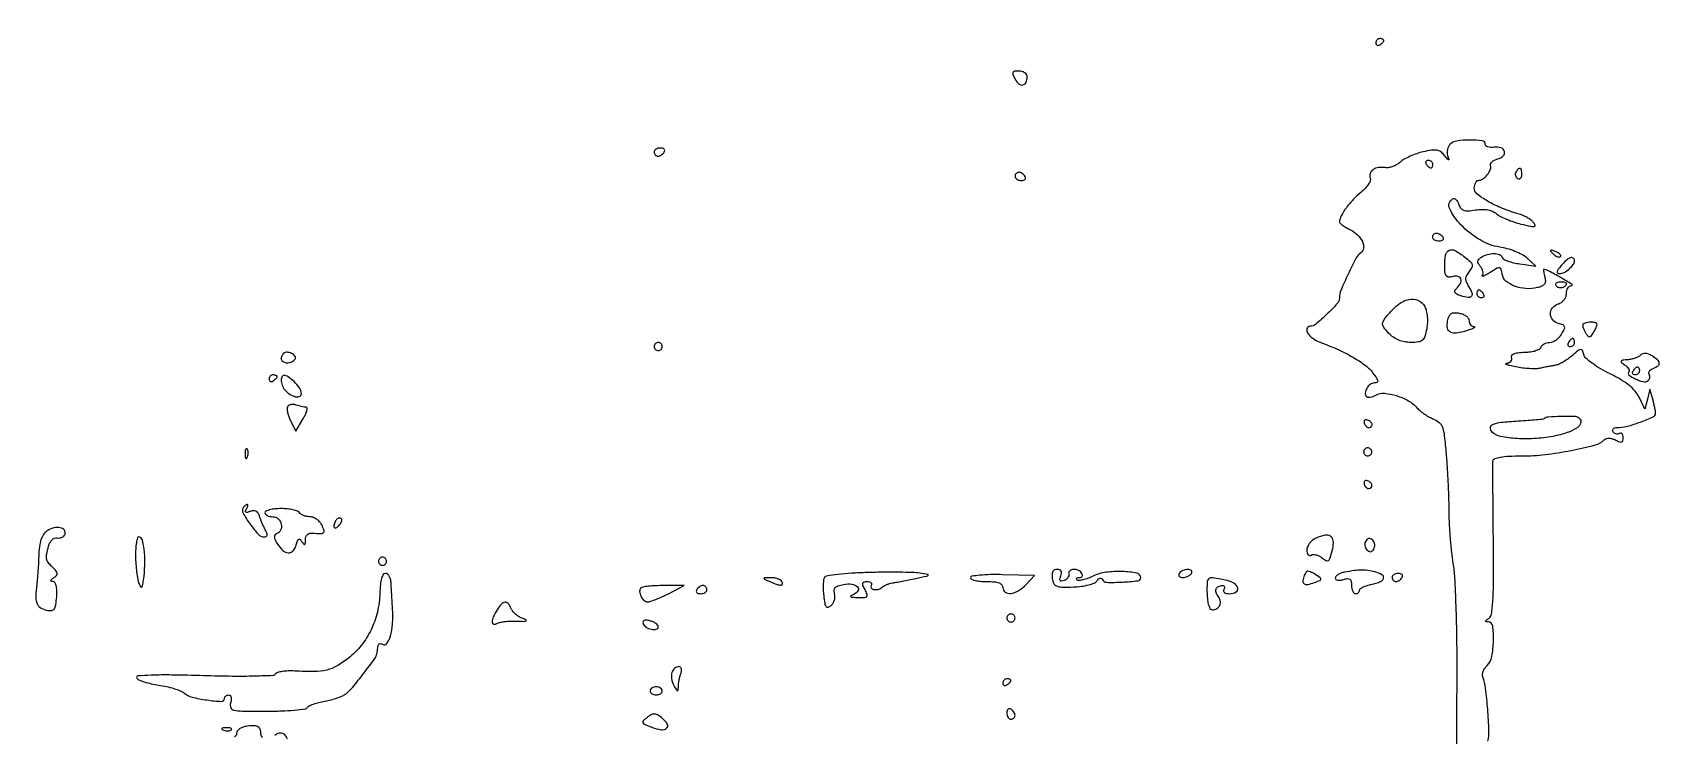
# Model space of a CAD drawing. Extents: x 0 to 4160, y 0 to 3120.
# Drawn here: x 1592.7 to 1994.2, y 2268 to 2441.5 of the extents above; entities that cross this region are included whole.
import ezdxf

# ---------------------------------------------------------------- set-up
doc = ezdxf.new("R2010")
doc.units = 0

msp = doc.modelspace()

# ---------------------------------------------------------------- linework, layer by layer
for points in [[(4159.499279, 606.274193, 0.000001), (4159.667734, 974.478125, 0.000057)], [(757.647081, 3119.740147, 0.000002), (520.492565, 3119.487217, 0.4139)], [(1964.75, 0.149832, 0.000016), (2717.930904, 0.232101, 0.000028), (3351.473438, 0.357111)], [(1951.612523, 2266.592305, 0.069817), (1951.895037, 2269.235085, 0.011097), (1951.607431, 2274.449003, 0.011628), (1951.082658, 2279.650261, 0.060724), (1950.385194, 2282.438584, -0.120543), (1950.307258, 2283.05149, -0.060206), (1950.489436, 2283.816727, -0.054553), (1950.883959, 2284.607091, -0.053406), (1951.44249, 2285.299633, 0.149847), (1952.591672, 2287.46497, 0.040459), (1953.021461, 2291.371979, 0.03939), (1952.837328, 2295.047853, 0.373482), (1951.75, 2296.015313, -0.033088), (1951.190554, 2296.059265, -0.401783), (1951.069902, 2296.214033, -0.213498), (1951.205545, 2296.44951, -0.015644), (1951.838334, 2296.878923, 0.221199), (1952.532981, 2297.961539, 0.01881), (1952.863012, 2301.336757, 0.014464), (1953.029081, 2306.704342, 0.003025), (1952.991002, 2316.11361, -0.000558), (1952.926897, 2323.250307, -0.000842), (1952.888467, 2329.466186, -0.000318), (1952.867805, 2334.814271, -0.020237), (1952.902668, 2335.75, -0.286397), (1953.32677, 2336.324912, -0.05143), (1954.66744, 2336.702596, -0.0328), (1956.831474, 2336.933399, -0.01017), (1960.105655, 2337, 0.029867), (1965.729789, 2337.336248, 0.019152), (1972.191069, 2338.363926, 0.01506), (1978.071534, 2339.716927, 0.12913), (1980.403196, 2341.030687, -0.131007), (1980.891649, 2341.303532, -0.072585), (1981.575445, 2341.374882, -0.062237), (1982.361961, 2341.243703, -0.050498), (1983.153196, 2340.918012, 0.028614), (1984.09086, 2340.483222, 0.175249), (1984.615383, 2340.467483, 0.257924), (1984.909181, 2340.783502, 0.061108), (1985, 2341.523833, 0.059103), (1984.932488, 2342.092978, 0.126715), (1984.726548, 2342.480735, 0.19123), (1984.421951, 2342.628845, 0.158371), (1984.069098, 2342.542705, -0.108373), (1983.665803, 2342.401101, -0.099685), (1983.22714, 2342.434921, -0.095498), (1982.820631, 2342.639411, -0.090427), (1982.510081, 2342.983688, -0.137996), (1982.399405, 2343.369571, -0.191019), (1982.529062, 2343.701458, -0.1396), (1982.899873, 2343.925482, -0.066612), (1983.456732, 2344, 0.063529), (1985.948705, 2344.317906, 0.024406), (1989.287008, 2345.359994, 0.016297), (1992.433201, 2346.631131, 0.300538), (1992.986345, 2347.493479, 0.036749), (1992.938757, 2348.038893, 0.008692), (1992.776988, 2348.938709, 0.0089), (1992.554078, 2349.969052, 0.008667), (1992.292816, 2351), (1991.612941, 2353.5), (1990.997284, 2351), (1990.381627, 2348.5), (1988.934598, 2351.5, 0.068182), (1987.934081, 2353.008696, 0.04383), (1986.411889, 2354.459714, 0.035751), (1984.332686, 2355.889479, 0.020085), (1981.628004, 2357.334741, -0.02038), (1979.349504, 2358.553998, -0.025542), (1977.349323, 2359.873531, -0.025171), (1975.823968, 2361.118605, -0.146054), (1975.290604, 2361.99673, 0.040791), (1974.934633, 2363.011705, 0.322437), (1974.528429, 2363.248682, 0.147123), (1973.919004, 2362.999702, 0.008924), (1972.391126, 2361.718386, -0.025207), (1971.340915, 2360.894363, -0.023477), (1970.188538, 2360.159058, -0.024182), (1969.102795, 2359.603917, -0.069754), (1968.293559, 2359.366822, 0.007736), (1967.504942, 2359.238583, 0.0038), (1966.505159, 2359.052236, 0.003769), (1965.469325, 2358.842898, 0.005474), (1964.558817, 2358.641302, -0.053007), (1963.497777, 2358.510209, -0.017635), (1961.929777, 2358.538833, -0.017331), (1960.182467, 2358.693308, -0.01889), (1958.5, 2358.965879, -0.009829), (1957.063666, 2359.284123, -0.036337), (1956.179843, 2359.567572, -0.337697), (1956.07339, 2359.746594, -0.361944), (1956.218615, 2359.885001, 0.075924), (1956.839614, 2360.022807, 0.116138), (1957.292482, 2360.333407, 0.140691), (1957.505855, 2360.76533, 0.136674), (1957.460958, 2361.25, -0.234418), (1957.514107, 2361.799151, -0.156739), (1958.005035, 2362.215048, -0.071733), (1959.038992, 2362.477605, -0.020755), (1960.686719, 2362.583128, 0.029258), (1962.132672, 2362.700433, 0.039293), (1963.415536, 2362.984606, 0.043998), (1964.385752, 2363.377172, 0.196633), (1964.777709, 2363.833128, -0.114599), (1965.051254, 2364.279338, -0.069692), (1965.544771, 2364.657231, -0.063999), (1966.172937, 2364.912876, -0.06476), (1966.842787, 2365, 0.101211), (1967.579143, 2365.150597, 0.05167), (1968.40786, 2365.61058, 0.048341), (1969.196164, 2366.283465, 0.052391), (1969.816996, 2367.078572, 0.023527), (1970.489492, 2368.27745, 0.188857), (1970.545817, 2368.895802, 0.227185), (1970.165305, 2369.321624, 0.034755), (1969.057543, 2369.695203, -0.14912), (1967.624464, 2370.577457, -0.179627), (1967.059749, 2372.04456, -0.176754), (1967.586228, 2373.542805, -0.144915), (1969, 2374.5, 0.081113), (1969.764378, 2374.887511, 0.069591), (1970.4125, 2375.516015, 0.071315), (1970.850007, 2376.281172, 0.094537), (1971, 2377.067388, -0.062594), (1971.093242, 2377.809285, -0.078863), (1971.367188, 2378.444, -0.094721), (1971.773114, 2378.876486, -0.150195), (1972.25, 2379.039846, 0.74005), (1972.337219, 2379.361581, 0.009046), (1969.57182, 2381.031391, 0.008073), (1966.560219, 2382.711955, 0.123838), (1965.415059, 2383, 0.442035), (1965.344881, 2382.922891, 0.012477), (1965.404312, 2382.425821, 0.017708), (1965.51869, 2381.79499, 0.010251), (1965.698392, 2381.045348, -0.070844), (1965.807744, 2380.093022, -0.152616), (1965.570962, 2379.401786, -0.130848), (1964.948704, 2378.90099, -0.046175), (1963.854773, 2378.532198, -0.075254), (1961.029703, 2378.298175, -0.073246), (1958.233944, 2378.905204, -0.085067), (1956.097139, 2380.15651, -0.183467), (1955.183167, 2381.796581, 0.027996), (1954.919695, 2383.086442, 0.296491), (1954.540709, 2383.430314, 0.171721), (1953.911459, 2383.315982, 0.00966), (1952.183167, 2382.281922, -0.00956), (1951.197025, 2381.691632, -0.030044), (1950.505944, 2381.349075, -0.178915), (1950.275707, 2381.338468, -0.538816), (1950.241324, 2381.460651, 0.146779), (1950.436224, 2381.894012, 0.080297), (1950.419134, 2382.481332, 0.068368), (1950.200551, 2383.128198, 0.057648), (1949.805626, 2383.734206, -0.044154), (1949.288114, 2384.483439, -0.158032), (1949.172397, 2385.046334, -0.171529), (1949.411878, 2385.541496, -0.054153), (1950.064302, 2386.060903, -0.071358), (1951.570328, 2386.736517, -0.074073), (1953.18614, 2386.949974, -0.09125), (1954.507153, 2386.684218, -0.220609), (1955.174525, 2385.976424, 0.196689), (1955.54445, 2385.546192, 0.03106), (1956.588184, 2385.092421, 0.030496), (1957.954082, 2384.689229, 0.022388), (1959.507859, 2384.404416), (1963.5, 2383.855985), (1961.206904, 2385.873182, 0.058366), (1960.01974, 2386.693892, 0.026618), (1958.307177, 2387.48981, 0.02592), (1956.392339, 2388.145695, 0.032342), (1954.555584, 2388.543935, -0.099461), (1949.697261, 2390.301522, -0.063102), (1944.96866, 2394.058762, -0.082095), (1942.209626, 2398.01044, -0.382957), (1942.928004, 2400.455504, -0.202034), (1943.330129, 2400.518285, -0.121051), (1943.764681, 2400.289418, -0.083939), (1944.168859, 2399.78717, -0.050745), (1944.473114, 2399.084712, 0.080249), (1944.956924, 2398.126307, 0.155762), (1945.640866, 2397.623313, 0.099804), (1946.714557, 2397.487171, 0.022016), (1948.567733, 2397.704705, -0.032831), (1950.202848, 2397.8609, -0.051514), (1951.609793, 2397.75753, -0.060054), (1952.796474, 2397.395331, -0.074142), (1953.772623, 2396.777586, 0.058754), (1954.725912, 2396.132579, 0.019597), (1956.253747, 2395.416482, 0.019198), (1958.022933, 2394.749107, 0.020744), (1959.793325, 2394.238405, 0.006277), (1962.162921, 2393.691556, 0.078818), (1963.077687, 2393.63941, 0.466377), (1963.279373, 2393.935707, 0.104779), (1962.95302, 2394.556607, 0.054998), (1962.364056, 2395.125639, 0.028343), (1961.517983, 2395.706496, 0.027788), (1960.569644, 2396.211596, 0.037472), (1959.659695, 2396.552991, -0.024396), (1955.228007, 2398.084851, -0.03594), (1951.527575, 2399.888065, -0.039467), (1948.909738, 2401.695115, -0.245489), (1948.285893, 2403.145225, -0.043876), (1948.402557, 2403.85514, -0.060876), (1948.636788, 2404.45516, -0.077187), (1948.945379, 2404.86291, -0.194623), (1949.284233, 2405, 0.154593), (1950.352536, 2405.338392, 0.066594), (1951.461499, 2406.364286, 0.067693), (1952.239016, 2407.615205, 0.187836), (1952.289465, 2408.631604, -0.188522), (1952.313316, 2409.099581, -0.098008), (1952.657731, 2409.583056, -0.074251), (1953.270501, 2410.009686, -0.05109), (1954.064464, 2410.306607, 0.126766), (1955.434845, 2411.069483, 0.286424), (1955.719965, 2412.173502, 0.245944), (1954.83454, 2413.055227, 0.111717), (1953.157047, 2413.187142, -0.046705), (1952.331162, 2413.145238, -0.073124), (1951.633632, 2413.2784, -0.102006), (1951.167641, 2413.55642, -0.210415), (1951, 2413.937142, 0.37722), (1950.252501, 2414.786954, 0.033687), (1947.173908, 2414.973697, 0.035739), (1943.947266, 2414.720819, 0.160287), (1942.278145, 2413.878145, 0.085835), (1941.890355, 2413.328175, 0.060097), (1941.649274, 2412.607567, 0.05898), (1941.583405, 2411.834264, 0.074246), (1941.712678, 2411.128145, -0.007875), (1942.013783, 2410.199479, -0.539176), (1941.925407, 2410.092662, -0.19463), (1941.710871, 2410.208155, -0.003621), (1940.884533, 2411.219103, 0.072254), (1939.995717, 2412.044675, 0.111601), (1939.026871, 2412.433877, 0.076429), (1937.725701, 2412.44317, 0.020225), (1935.676887, 2412.057924, 0.026734), (1934.07815, 2411.598608, 0.022323), (1932.435979, 2410.946777, 0.022904), (1930.985471, 2410.213071, 0.055423), (1930.012637, 2409.511436, -0.051814), (1929.172496, 2408.896263, -0.043356), (1928.173082, 2408.423515, -0.045254), (1927.172487, 2408.152261, -0.084591), (1926.33575, 2408.147656, 0.075922), (1924.658349, 2408.167323, 0.115857), (1923.307282, 2407.642495, 0.158201), (1922.590756, 2406.711204, 0.178976), (1922.604462, 2405.588371, -0.182183), (1922.608484, 2404.917476, -0.054795), (1922.144005, 2403.989105, -0.046916), (1921.348652, 2402.97928, -0.036221), (1920.310788, 2402.036404, 0.037282), (1918.439508, 2400.329134, 0.031621), (1916.728551, 2398.270589, 0.031767), (1915.449473, 2396.260547, 0.113558), (1915.035435, 2394.804566, 0.221739), (1915.175342, 2394.459809, 0.027487), (1915.814629, 2393.927963, 0.028236), (1916.691633, 2393.350243, 0.019778), (1917.737771, 2392.796952, -0.081511), (1919.505329, 2391.562616, -0.094678), (1920.678195, 2389.883555, -0.127552), (1920.951698, 2388.263112, -0.226261), (1920.279435, 2387.119827, 0.124141), (1919.15802, 2385.865642, 0.010129), (1917.178612, 2381.893359, 0.011278), (1915.38222, 2377.865076, 0.099557), (1915, 2375.964503, -0.185976), (1914.472421, 2374.595159, -0.017538), (1911.918762, 2371.964653, -0.017976), (1909.187118, 2369.52399, -0.174264), (1907.75, 2369.002346, 0.321613), (1907.010858, 2368.46855, 0.225733), (1907.139405, 2367.41152, 0.09346), (1908.425552, 2366.034856, 0.071059), (1910.25, 2365.059087, -0.018383), (1914.702271, 2363.249719, -0.026194), (1918.497215, 2361.297396, -0.029982), (1921.46141, 2359.32356, -0.073186), (1923.296685, 2357.458211, -0.013064), (1924.197743, 2356.155255, -0.109102), (1924.449766, 2355.488853, -0.329822), (1924.26012, 2355.135824, -0.110614), (1923.653674, 2355, 0.162838), (1922.613426, 2354.651989, 0.100193), (1921.748407, 2353.676389, 0.109711), (1921.380031, 2352.514908, 0.222038), (1921.700384, 2351.632949, 0.185072), (1922.038959, 2351.481997, 0.054258), (1922.6176, 2351.513864, 0.046453), (1923.313988, 2351.696337, 0.035588), (1924.032813, 2352.017561, -0.144561), (1926.115547, 2352.449006, -0.054047), (1929.075709, 2351.877073, -0.052736), (1932.027592, 2350.614321, -0.085066), (1934.149347, 2348.900924, 0.039114), (1934.957956, 2348.115497, 0.023096), (1936.03297, 2347.304213, 0.023017), (1937.18841, 2346.588993, 0.036248), (1938.245577, 2346.096732, -0.092647), (1939.603935, 2345.267483, -0.124203), (1940.404517, 2344.073859, -0.057356), (1940.892586, 2341.980654, -0.00754), (1941.34623, 2337.432337, -0.005771), (1941.597193, 2333.990586, -0.003816), (1941.809656, 2330.031642, -0.00384), (1941.957258, 2326.180143, -0.007437), (1942.005792, 2323.099122, 0.012282), (1942.081177, 2320.136582, 0.007694), (1942.30779, 2316.675992, 0.007721), (1942.636246, 2313.27288, 0.013947), (1943.025736, 2310.5, -0.02889), (1943.416155, 2306.954642, -0.004559), (1943.716263, 2299.946875, -0.005047), (1943.911494, 2291.671395, -0.004391), (1943.952339, 2283, 0.000023), (1943.918681, 2274.641011, 0.000034), (1943.890065, 2267.328717, 0.000014), (1943.866157, 2261.065775, 0.00072)], [(1649.394762, 2267.51989, -0.205262), (1649, 2268.440983, 0.094444), (1648.788292, 2269.551805, 0.189373), (1648.188297, 2270.194603, 0.122241), (1647.087988, 2270.420211, 0.030586), (1645.25, 2270.231727, 0.055002), (1644.389462, 2269.990564, 0.066618), (1643.660938, 2269.577136, 0.079077), (1643.168408, 2269.062817, 0.152653), (1643, 2268.524069, -0.132598), (1642.864846, 2268.023392, -0.150489), (1642.50039, 2267.687426, -0.115409)], [(1655.554969, 2267.119479, 0.149407), (1654.673172, 2268.291483, 0.1931), (1653.461689, 2268.597793, 0.224503), (1652.473008, 2267.956326, -0.154276)]]:
    msp.add_lwpolyline(points, format="xyb")
for points in [[(1924, 2438.940983, 0.108972), (1924.078288, 2438.586039, 0.182303), (1924.29375, 2438.3746, 0.161196), (1924.6179, 2438.343488, 0.082592), (1925, 2438.5, 0.029505), (1925.382774, 2438.768994, 0.035638), (1925.70625, 2439.066025, 0.038439), (1925.934461, 2439.34829, 0.151918), (1926, 2439.559017, 0.210953), (1925.92554, 2439.727648, 0.081139), (1925.70625, 2439.870461, 0.061769), (1925.382849, 2439.967655, 0.042167), (1925, 2440, 0.105053), (1924.618444, 2439.918938, 0.099167), (1924.29375, 2439.688914, 0.09642), (1924.076123, 2439.345238, 0.093332)], [(1835.01499, 2429.971992, 0.09198), (1835.932706, 2428.825079, 0.230637), (1836.941676, 2428.557571, 0.24805), (1837.718926, 2429.186701, 0.101357), (1838, 2430.559017, 0.139952), (1837.843119, 2431.108519, 0.099956), (1837.402165, 2431.576711, 0.085263), (1836.742678, 2431.89202, 0.069077), (1835.964816, 2432, 0.034034), (1834.890013, 2431.926755, 0.254463), (1834.492488, 2431.634206, 0.211393), (1834.481001, 2431.09648, 0.024031)], [(1746, 2412, 0.092995), (1746.071618, 2411.618268, 0.096318), (1746.276414, 2411.29375, 0.099231), (1746.581949, 2411.076556, 0.105429), (1746.940983, 2411, 0.089642), (1747.346558, 2411.073302, 0.053229), (1747.7871, 2411.29375, 0.051032), (1748.193797, 2411.617485, 0.06081), (1748.5, 2412, 0.139169), (1748.607943, 2412.379648, 0.191142), (1748.478525, 2412.70625, 0.138808), (1748.110654, 2412.926733, 0.066118), (1747.559017, 2413, 0.062283), (1746.962904, 2412.925455, 0.080552), (1746.457961, 2412.70625, 0.097988), (1746.120018, 2412.381379, 0.153634)], [(1938, 2409, -0.042167), (1937.967655, 2408.617151, -0.061769), (1937.870461, 2408.29375, -0.081139), (1937.727648, 2408.07446, -0.210953), (1937.559017, 2408, -0.151918), (1937.34829, 2408.065539, -0.038439), (1937.066025, 2408.29375, -0.035638), (1936.768994, 2408.617226, -0.029505), (1936.5, 2409, -0.082592), (1936.343488, 2409.3821, -0.161196), (1936.3746, 2409.70625, -0.182303), (1936.586039, 2409.921712, -0.108972), (1936.940983, 2410, -0.093332), (1937.345238, 2409.923877, -0.09642), (1937.688914, 2409.70625, -0.099167), (1937.918938, 2409.381556, -0.105053)], [(1835, 2406, 0.153634), (1835.120018, 2405.618621, 0.097988), (1835.457961, 2405.29375, 0.080552), (1835.962904, 2405.074545, 0.062283), (1836.559017, 2405, 0.066118), (1837.110654, 2405.073267, 0.138808), (1837.478525, 2405.29375, 0.191142), (1837.607943, 2405.620352, 0.139169), (1837.5, 2406, 0.06081), (1837.193797, 2406.382515, 0.051032), (1836.7871, 2406.70625, 0.053229), (1836.346558, 2406.926698, 0.089642), (1835.940983, 2407, 0.105429), (1835.581949, 2406.923444, 0.099231), (1835.276414, 2406.70625, 0.096318), (1835.071618, 2406.381732, 0.092995)], [(1958.542705, 2407.069098, 0.108373), (1958.401101, 2406.665803, 0.099685), (1958.434921, 2406.22714, 0.095498), (1958.639411, 2405.820631, 0.090427), (1958.983688, 2405.510081, 0.136093), (1959.36964, 2405.397824, 0.190788), (1959.701458, 2405.524436, 0.140899), (1959.925389, 2405.890269, 0.067432), (1960, 2406.440983, 0.039415), (1959.914842, 2407.519563, 0.25701), (1959.592818, 2407.933879, 0.315493), (1959.13314, 2407.838655, 0.050477)], [(1940.5, 2391, -0.139169), (1940.607943, 2390.620352, -0.191142), (1940.478525, 2390.29375, -0.138808), (1940.110654, 2390.073267, -0.066118), (1939.559017, 2390, -0.062283), (1938.962904, 2390.074545, -0.080552), (1938.457961, 2390.29375, -0.097988), (1938.120018, 2390.618621, -0.153634), (1938, 2391, -0.092995), (1938.071618, 2391.381732, -0.096318), (1938.276414, 2391.70625, -0.099231), (1938.581949, 2391.923444, -0.105429), (1938.940983, 2392, -0.089642), (1939.346558, 2391.926698, -0.053229), (1939.7871, 2391.70625, -0.051032), (1940.193797, 2391.382515, -0.06081)], [(1945.950709, 2386.072067, -0.020979), (1947.281688, 2384.95733, -0.136366), (1947.741839, 2384.224314, -0.196262), (1947.670578, 2383.500094, -0.051808), (1947.010874, 2382.513102, 0.045401), (1946.357567, 2381.562223, 0.119479), (1946.135769, 2380.771326, 0.111845), (1946.294318, 2379.934206, 0.037092), (1946.879452, 2378.82142, -0.040694), (1947.701113, 2377.231159, -0.277939), (1947.577514, 2376.394284, -0.265214), (1946.767293, 2376.086091, -0.038098), (1944.974697, 2376.508031, -0.031698), (1943.988528, 2376.891331, -0.150128), (1943.542927, 2377.291804, -0.24705), (1943.517191, 2377.748794, -0.089551), (1943.899337, 2378.299337, 0.075112), (1944.841046, 2379.576226, 0.196899), (1944.948929, 2380.688533, 0.272271), (1944.271912, 2381.315463, 0.11833), (1943, 2381.289749, -0.060552), (1941.95766, 2381.148361, -0.227668), (1941.37517, 2381.418216, -0.149861), (1941.074005, 2382.147261, -0.023564), (1941, 2383.716702, -0.037645), (1941.218848, 2386.619356, -0.249018), (1942.057287, 2387.748725, -0.243293), (1943.479476, 2387.701431, -0.036192)], [(1967.733333, 2386.875912, 0.043285), (1968.246577, 2386.441312, 0.063152), (1968.768815, 2386.162781, 0.082976), (1969.220211, 2386.072099, 0.20742), (1969.526461, 2386.193128, 0.278911), (1969.59249, 2386.461316, 0.120343), (1969.395085, 2386.789051, 0.070189), (1968.940734, 2387.133723, 0.036269), (1968.293128, 2387.435707, 0.008399), (1967.336218, 2387.78179, 0.286372), (1967.111181, 2387.729672, 0.400052), (1967.106486, 2387.536448, 0.011214)], [(1969.732028, 2384, 0.019339), (1968.986777, 2383.058213, 0.106066), (1968.724224, 2382.469349, 0.304534), (1968.857354, 2382.139066, 0.150219), (1969.309787, 2382, 0.121713), (1970.44197, 2382.279747, 0.057539), (1971.692237, 2383.134038, 0.058145), (1972.683593, 2384.219175, 0.157305), (1973, 2385.2, 0.239762), (1972.690585, 2385.808161, 0.250403), (1972.026823, 2385.900888, 0.094743), (1970.972644, 2385.267782, 0.033247)], [(1950.5, 2377, -0.082592), (1950.656512, 2376.6179, -0.161196), (1950.6254, 2376.29375, -0.182303), (1950.413961, 2376.078288, -0.108972), (1950.059017, 2376, -0.093332), (1949.654762, 2376.076123, -0.09642), (1949.311086, 2376.29375, -0.099167), (1949.081062, 2376.618444, -0.105053), (1949, 2377, -0.042167), (1949.032345, 2377.382849, -0.061769), (1949.129539, 2377.70625, -0.081139), (1949.272352, 2377.92554, -0.210953), (1949.440983, 2378, -0.151918), (1949.65171, 2377.934461, -0.038439), (1949.933975, 2377.70625, -0.035638), (1950.231006, 2377.382774, -0.029505)], [(1971, 2379.559017, -0.211827), (1970.716404, 2378.919648, -0.127879), (1969.969093, 2378.529206, -0.122608), (1969.101938, 2378.54388, -0.191362), (1968.510081, 2378.983688, -0.136093), (1968.397824, 2379.36964, -0.190788), (1968.524436, 2379.701458, -0.140899), (1968.890269, 2379.925389, -0.067432), (1969.440983, 2380, -0.026751), (1970.038367, 2379.968016, -0.042195), (1970.542039, 2379.870461, -0.051652), (1970.89701, 2379.729146, -0.279105)], [(1936.056353, 2373.894703, -0.067661), (1936.449559, 2372.838157, -0.033095), (1936.671833, 2371.41562, -0.03177), (1936.711138, 2369.863315, -0.036827), (1936.546224, 2368.394703, -0.028068), (1936.07336, 2366.475449, -0.140679), (1935.475434, 2365.557248, -0.147632), (1934.49768, 2365.11954, -0.031952), (1932.629001, 2365, -0.04779), (1931.093543, 2365.147094, -0.051134), (1929.650076, 2365.582865, -0.052093), (1928.348547, 2366.292988, -0.053313), (1927.232963, 2367.252022, -0.019303), (1925.999026, 2368.671496, -0.146073), (1925.667735, 2369.484624, -0.166995), (1925.860289, 2370.291944, -0.027221), (1926.808649, 2371.621748, -0.054125), (1929.481414, 2374.312333, -0.110336), (1932.13525, 2375.629792, -0.165605), (1934.397691, 2375.431953, -0.167528)], [(1947, 2370.383423, 0.08786), (1947.094707, 2369.848621, 0.088822), (1947.367188, 2369.381132, 0.092759), (1947.772933, 2369.052412, 0.107224), (1948.25, 2368.914047, -0.406881), (1948.369907, 2368.77987, -0.258051), (1948.251563, 2368.586254, -0.042889), (1947.576359, 2368.27549, -0.012836), (1946.5, 2367.918855, -0.033665), (1943.900103, 2367.318397, -0.155054), (1942.390134, 2367.543501, -0.244463), (1941.681617, 2368.503853, -0.086462), (1941.710498, 2370.265901, -0.04507), (1942.057175, 2371.476234, -0.151924), (1942.562871, 2372.11377, -0.152537), (1943.339582, 2372.350576, -0.04555), (1944.586893, 2372.22814, -0.052424), (1945.509914, 2371.94904, -0.063661), (1946.29115, 2371.495971, -0.075596), (1946.820683, 2370.946805, -0.155305)], [(1975.015313, 2369.25, 0.072611), (1975.078802, 2368.869609, 0.021402), (1975.283805, 2368.313439, 0.020998), (1975.570942, 2367.700237, 0.021161), (1975.907826, 2367.1149, 0.065783), (1976.404423, 2366.520428, 0.281884), (1976.838224, 2366.435209, 0.160289), (1977.29634, 2366.800701, 0.022033), (1977.927697, 2367.8649, 0.020549), (1978.51316, 2369.075959, 0.204052), (1978.516823, 2369.628091, 0.266), (1978.128757, 2369.926108, 0.033746), (1977.035184, 2370, 0.035077), (1976.256766, 2369.945323, 0.053872), (1975.602333, 2369.779687, 0.071015), (1975.1562, 2369.537512, 0.242623)], [(1746, 2364, 0.099038), (1746.076342, 2363.618362, 0.097945), (1746.29375, 2363.29375, 0.097945), (1746.618362, 2363.076342, 0.099038), (1747, 2363, 0.099038), (1747.381638, 2363.076342, 0.097945), (1747.70625, 2363.29375, 0.097945), (1747.923658, 2363.618362, 0.099038), (1748, 2364, 0.099038), (1747.923658, 2364.381638, 0.097945), (1747.70625, 2364.70625, 0.097945), (1747.381638, 2364.923658, 0.099038), (1747, 2365, 0.099038), (1746.618362, 2364.923658, 0.097945), (1746.29375, 2364.70625, 0.097945), (1746.076342, 2364.381638, 0.099038)], [(1971.5, 2365, 0.082592), (1971.343488, 2364.6179, 0.161196), (1971.3746, 2364.29375, 0.182303), (1971.586039, 2364.078288, 0.108972), (1971.940983, 2364, 0.093332), (1972.345238, 2364.076123, 0.09642), (1972.688914, 2364.29375, 0.099167), (1972.918938, 2364.618444, 0.105053), (1973, 2365, 0.042167), (1972.967655, 2365.382849, 0.061769), (1972.870461, 2365.70625, 0.081139), (1972.727648, 2365.92554, 0.210953), (1972.559017, 2366, 0.151918), (1972.34829, 2365.934461, 0.038439), (1972.066025, 2365.70625, 0.035638), (1971.768994, 2365.382774, 0.029505)], [(1654.597766, 2362.264432, 0.099868), (1654.076305, 2361.479385, 0.1881), (1654.06477, 2360.729833, 0.197274), (1654.559036, 2360.195016, 0.10924), (1655.440983, 2360, 0.055887), (1656.033219, 2360.066404, 0.049696), (1656.621201, 2360.262969, 0.052635), (1657.118313, 2360.552309, 0.096533), (1657.435239, 2360.895215, 0.305994), (1657.405635, 2361.629069, 0.122354), (1656.593121, 2362.303893, 0.101767), (1655.443943, 2362.593354, 0.210351)], [(1989.277411, 2361.877411, -0.077437), (1988.746339, 2361.489521, -0.032893), (1987.936091, 2361.136874, -0.031554), (1987.004981, 2360.867458, -0.035862), (1986.08633, 2360.73155, 0.012621), (1984.8467, 2360.606637, 0.247868), (1984.542712, 2360.393445, 0.346416), (1984.603676, 2360.082677, 0.019691), (1985.421705, 2359.433592, -0.039945), (1985.972849, 2358.9587, -0.0647), (1986.346953, 2358.467111, -0.092182), (1986.498168, 2358.036136, -0.239159), (1986.39881, 2357.732143, 0.447679), (1986.440566, 2356.993177, 0.057055), (1987.965582, 2356.040214, 0.047659), (1989.86967, 2355.34671, 0.204692), (1991.036979, 2355.522854, 0.093106), (1991.372924, 2355.829141, 0.096352), (1991.569868, 2356.232967, 0.09921), (1991.597895, 2356.671172, 0.105305), (1991.45293, 2357.076161, -0.160467), (1991.355964, 2357.480527, -0.122149), (1991.502764, 2357.914827, -0.095019), (1991.881849, 2358.314855, -0.064187), (1992.436618, 2358.614052, 0.061618), (1993.599536, 2359.233575, 0.270897), (1993.910391, 2359.912935, 0.195844), (1993.496552, 2360.694903, 0.034765), (1992.12833, 2361.687784, 0.043557), (1991.258684, 2362.130834, 0.079595), (1990.484493, 2362.308249, 0.100667), (1989.821641, 2362.218729, 0.113103)], [(1651, 2355.940983, 0.108972), (1651.078288, 2355.586039, 0.182303), (1651.29375, 2355.3746, 0.161196), (1651.6179, 2355.343488, 0.082592), (1652, 2355.5, 0.029505), (1652.382774, 2355.768994, 0.035638), (1652.70625, 2356.066025, 0.038439), (1652.934461, 2356.34829, 0.151918), (1653, 2356.559017, 0.210953), (1652.92554, 2356.727648, 0.081139), (1652.70625, 2356.870461, 0.061769), (1652.382849, 2356.967655, 0.042167), (1652, 2357, 0.105053), (1651.618444, 2356.918938, 0.099167), (1651.29375, 2356.688914, 0.09642), (1651.076123, 2356.345238, 0.093332)], [(1989, 2358, -0.105053), (1988.918938, 2357.618444, -0.099167), (1988.688914, 2357.29375, -0.09642), (1988.345238, 2357.076123, -0.093332), (1987.940983, 2357, -0.108972), (1987.586039, 2357.078288, -0.182303), (1987.3746, 2357.29375, -0.161196), (1987.343488, 2357.6179, -0.082592), (1987.5, 2358, -0.029505), (1987.768994, 2358.382774, -0.035638), (1988.066025, 2358.70625, -0.038439), (1988.34829, 2358.934461, -0.151918), (1988.559017, 2359, -0.210953), (1988.727648, 2358.92554, -0.081139), (1988.870461, 2358.70625, -0.061769), (1988.967655, 2358.382849, -0.042167)], [(1654.015313, 2355.75, 0.083901), (1654.247219, 2354.473109, 0.082156), (1654.88648, 2353.332977, 0.076306), (1655.906879, 2352.394651, 0.059506), (1657.25, 2351.708443, 0.163923), (1658.455318, 2351.674075, 0.335833), (1658.978842, 2352.397637, 0.146719), (1658.52449, 2353.801487, 0.05778), (1657.171259, 2355.345012, 0.023968), (1655.712279, 2356.543378, 0.128725), (1654.766962, 2356.924978, 0.317522), (1654.220987, 2356.635667, 0.120798)], [(1655.606457, 2349.172252, 0.149472), (1655.464426, 2348.63144, 0.040821), (1655.572623, 2347.745454, 0.037456), (1655.867623, 2346.711752, 0.031438), (1656.327993, 2345.668904), (1657.645373, 2343.129653), (1659.379222, 2346.064826, 0.023358), (1659.975603, 2347.191439, 0.046802), (1660.317421, 2348.137793, 0.079578), (1660.377715, 2348.775586, 0.395426), (1660.138324, 2349, -0.040816), (1659.661709, 2349.038972, -0.016057), (1659.01497, 2349.166901, -0.015767), (1658.321281, 2349.350642, -0.018989), (1657.682938, 2349.568174, 0.066686), (1657.072378, 2349.713215, 0.072242), (1656.462209, 2349.686243, 0.08102), (1655.945773, 2349.497674, 0.127037)], [(1921.15, 2345.05, 0.104687), (1921.586752, 2344.305209, 0.167686), (1922.227257, 2343.955686, 0.239194), (1922.786965, 2344.130242, 0.175736), (1923.075, 2344.725, 0.149613), (1923.014704, 2345.031991, 0.073742), (1922.775469, 2345.354531, 0.062883), (1922.403407, 2345.64317, 0.053161), (1921.95, 2345.85, 0.089632), (1921.522225, 2345.911576, 0.189618), (1921.22, 2345.78, 0.189618), (1921.088424, 2345.477775, 0.089632)], [(1973.996729, 2346.502022, -0.285409), (1974.551464, 2345.385695, -0.204577), (1973.867541, 2344.129102, -0.082673), (1971.614779, 2342.887246, -0.033549), (1968.228634, 2341.943665, -0.033807), (1963.592214, 2341.303979, -0.032319), (1958.840951, 2341.280695, -0.031968), (1954.781587, 2341.785129, -0.150586), (1952.729702, 2342.870298, -0.193944), (1952.270626, 2343.949288, -0.304436), (1952.796444, 2344.766203, -0.076725), (1954.846075, 2345.299822, -0.011243), (1959.140009, 2345.640009, 0.004231), (1961.531522, 2345.795764, 0.006537), (1963.59461, 2345.974818, 0.002521), (1965.354052, 2346.15969, 0.170541), (1965.621333, 2346.287999, -0.182788), (1966.497871, 2346.683453, -0.00917), (1969.695138, 2346.823866, -0.01079), (1972.857858, 2346.836417, -0.134798)], [(1645.078947, 2337.416667, 0.018894), (1645.137993, 2336.670344, 0.168741), (1645.279315, 2336.37858, 0.470617), (1645.461564, 2336.395823, 0.054073), (1645.683114, 2336.8125, 0.051402), (1645.839148, 2337.359369, 0.05415), (1645.876576, 2337.916927, 0.060344), (1645.797407, 2338.402231, 0.126455), (1645.604167, 2338.729167, 0.296942), (1645.385309, 2338.77538, 0.208169), (1645.200665, 2338.592839, 0.077125), (1645.089945, 2338.112848, 0.028489)], [(1921, 2338, 0.099038), (1921.076342, 2337.618362, 0.097945), (1921.29375, 2337.29375, 0.097945), (1921.618362, 2337.076342, 0.099038), (1922, 2337, 0.099038), (1922.381638, 2337.076342, 0.097945), (1922.70625, 2337.29375, 0.097945), (1922.923658, 2337.618362, 0.099038), (1923, 2338, 0.099038), (1922.923658, 2338.381638, 0.097945), (1922.70625, 2338.70625, 0.097945), (1922.381638, 2338.923658, 0.099038), (1922, 2339, 0.099038), (1921.618362, 2338.923658, 0.097945), (1921.29375, 2338.70625, 0.097945), (1921.076342, 2338.381638, 0.099038)], [(1921.15, 2330.05, 0.053161), (1921.35683, 2329.596593, 0.062883), (1921.645469, 2329.224531, 0.073742), (1921.968009, 2328.985296, 0.149613), (1922.275, 2328.925, 0.175736), (1922.869758, 2329.213035, 0.239194), (1923.044314, 2329.772743, 0.167686), (1922.694791, 2330.413248, 0.104687), (1921.95, 2330.85, 0.089632), (1921.522225, 2330.911576, 0.189618), (1921.22, 2330.78, 0.189618), (1921.088424, 2330.477775, 0.089632)], [(1644.605429, 2324.170588, 0.274804), (1644.583492, 2322.895736, 0.026283), (1646.335721, 2320.172309, 0.027785), (1648.38379, 2317.638733, 0.20836), (1649.758474, 2317.017281, 0.107017), (1650.266541, 2317.120003, 0.248372), (1650.501188, 2317.415457, 0.138484), (1650.453826, 2317.934931, 0.031203), (1650.081472, 2318.75, -0.014008), (1649.684255, 2319.545927, -0.008845), (1649.263593, 2320.495048, -0.00888), (1648.882907, 2321.443352, -0.016127), (1648.610852, 2322.233141, 0.073876), (1648.269566, 2322.945159, 0.132402), (1647.78243, 2323.366476, 0.131897), (1647.148135, 2323.486832, 0.073041), (1646.373809, 2323.313202, -0.024998), (1645.628815, 2323.069274, -0.190314), (1645.268889, 2323.108915, -0.363879), (1645.171971, 2323.346717, -0.060726), (1645.394972, 2323.830061, 0.029534), (1645.637141, 2324.279176, 0.061847), (1645.75876, 2324.65633, 0.11787), (1645.747354, 2324.902719, 0.334133), (1645.618034, 2325, 0.125308), (1645.390055, 2324.941954, 0.046944), (1645.114331, 2324.75636, 0.042801), (1644.838519, 2324.487938, 0.039984)], [(1650, 2323, 0.191087), (1650.151477, 2322.618118, 0.088204), (1650.5875, 2322.29375, 0.068025), (1651.234582, 2322.073693, 0.048028), (1652, 2322, -0.195488), (1653.276914, 2321.480921, -0.150195), (1654.006019, 2320.147646, -0.156829), (1653.845347, 2318.677527, -0.210286), (1652.86376, 2317.78792, 0.161383), (1652.443186, 2317.473634, 0.177293), (1652.313736, 2316.983258, 0.091573), (1652.519943, 2316.253758, 0.025037), (1653.104306, 2315.204587, 0.070716), (1654.429701, 2313.629245, 0.177897), (1655.802889, 2313.083887, 0.227926), (1656.966648, 2313.606749, 0.1116), (1657.732357, 2315.084535, -0.021889), (1658.041, 2316.083886, -0.185328), (1658.342121, 2316.434346, -0.331312), (1658.68304, 2316.38443, -0.055202), (1659.123425, 2315.834535, 0.02495), (1659.552953, 2315.226287, 0.368719), (1659.79037, 2315.178273, 0.252857), (1659.948465, 2315.425738, 0.016182), (1659.984687, 2316.312858, -0.080936), (1660.111392, 2317.051138, -0.123691), (1660.464393, 2317.592741, -0.126375), (1661.025018, 2317.895838, -0.086612), (1661.75, 2317.947704, 0.017877), (1663.697384, 2317.819728, 0.194745), (1664.419894, 2318.087404, 0.300979), (1664.573476, 2318.697498, 0.038343), (1664, 2320, 0.066545), (1663.448964, 2320.764896, 0.055538), (1662.684224, 2321.4125, 0.057649), (1661.832118, 2321.852353, 0.090584), (1661.023833, 2322, -0.047702), (1660.248982, 2322.074092, -0.04668), (1659.496315, 2322.29375, -0.05056), (1658.87375, 2322.616504, -0.109917), (1658.5, 2323, 0.17067), (1658.01959, 2323.387806, 0.031293), (1656.90585, 2323.70625, 0.030444), (1655.49521, 2323.92675, 0.023552), (1653.940983, 2324, 0.023957), (1652.43068, 2323.927595, 0.038191), (1651.157664, 2323.70625, 0.044731), (1650.248983, 2323.38696, 0.293924)], [(1667.666667, 2321.333333, 0.063896), (1667.411277, 2321.002755, 0.039129), (1667.195833, 2320.558958, 0.038674), (1667.048893, 2320.07784, 0.054831), (1667, 2319.633333, 0.142677), (1667.093678, 2319.31173, 0.290264), (1667.322581, 2319.204271, 0.131573), (1667.693024, 2319.355562, 0.034019), (1668.183333, 2319.783333, 0.041736), (1668.5985, 2320.274266, 0.061283), (1668.867292, 2320.770833, 0.080535), (1668.959631, 2321.197768, 0.212536), (1668.85, 2321.483333, 0.128169), (1668.601612, 2321.629018, 0.100736), (1668.289271, 2321.652396, 0.089268), (1667.96028, 2321.549128, 0.075941)], [(1596.286834, 2318.488353, 0.086905), (1595.373138, 2317.576503, 0.071741), (1594.749287, 2316.347751, 0.052509), (1594.369012, 2314.660205, 0.021474), (1594.195588, 2312.313791, -0.005914), (1594.10725, 2310.244382, -0.00466), (1593.964224, 2308.00598, -0.004713), (1593.792345, 2305.92871, -0.011611), (1593.616461, 2304.408695, 0.037755), (1593.465125, 2302.007678, 0.114613), (1593.85276, 2300.428839, 0.149743), (1594.816407, 2299.427591, 0.082224), (1596.433027, 2298.84995, 0.094245), (1597.426483, 2298.85873, 0.203005), (1598.047364, 2299.281077, 0.107834), (1598.414167, 2300.261358, 0.018487), (1598.626247, 2302.25, 0.023189), (1598.66278, 2303.844754, 0.054914), (1598.505256, 2305.02051, 0.08875), (1598.177287, 2305.755045, 0.244979), (1597.69322, 2306.015313, -0.070877), (1597.277163, 2306.080046, -0.396876), (1597.175243, 2306.258339, -0.17045), (1597.351838, 2306.531461, -0.023711), (1597.912179, 2306.924562, 0.056778), (1598.587467, 2307.468165, 0.222852), (1598.761705, 2307.959099, 0.150083), (1598.518525, 2308.541671, 0.023009), (1597.662179, 2309.480678, -0.026816), (1596.540335, 2310.729772, -0.122131), (1596.13168, 2311.60896, -0.099179), (1596.137689, 2312.668753, -0.014604), (1596.634493, 2314.766087, -0.059659), (1596.983159, 2315.636579, -0.079498), (1597.503865, 2316.30915, -0.09522), (1598.124641, 2316.701339, -0.137427), (1598.767095, 2316.766087, 0.072521), (1599.379767, 2316.748984, 0.076215), (1599.960749, 2316.909159, 0.083747), (1600.42174, 2317.216654, 0.119939), (1600.688521, 2317.626793, 0.251528), (1600.526981, 2318.661511, 0.184503), (1599.523129, 2319.288351, 0.113379), (1597.896019, 2319.235445, 0.088408)], [(1618.070285, 2312.25, 0.014132), (1618.154958, 2310.284762, 0.013719), (1618.350836, 2308.307812, 0.013757), (1618.61844, 2306.580553, 0.048356), (1618.926652, 2305.5, 0.044754), (1619.349234, 2304.655457, 0.545807), (1619.647712, 2304.650033, 0.111681), (1619.896133, 2305.295706, 0.006835), (1620.167797, 2307.354769, 0.02759), (1620.381887, 2310.784384, 0.034826), (1620.183544, 2313.956491, 0.035273), (1619.682373, 2316.396421, 0.336306), (1618.886501, 2317, 0.333331), (1618.544, 2316.743127, 0.028415), (1618.281056, 2315.604688, 0.028691), (1618.107293, 2314.070854, 0.01756)], [(1909.25, 2316.709346, 0.064312), (1908.389637, 2316.179226, 0.058518), (1907.660938, 2315.432573, 0.062188), (1907.166365, 2314.592547, 0.102329), (1907, 2313.788169, 0.052822), (1907.073693, 2313.092561, 0.120658), (1907.30229, 2312.620834, 0.194796), (1907.643544, 2312.436783, 0.167393), (1908.043805, 2312.527073, -0.128519), (1908.552476, 2312.683275, -0.067469), (1909.215848, 2312.621781, -0.060118), (1909.92418, 2312.365416, -0.056402), (1910.567971, 2311.943589, 0.040128), (1911.692286, 2311.153575, 0.309743), (1912.300729, 2311.195286, 0.157107), (1912.756576, 2311.876193, 0.01081), (1913.352208, 2314.145742, 0.080206), (1913.496025, 2316.060491, 0.236028), (1912.826428, 2317.155892, 0.192785), (1911.411187, 2317.409995, 0.055188)], [(1921.5, 2316, 0.093176), (1921.298118, 2315.476023, 0.077007), (1921.281199, 2314.876926, 0.076381), (1921.446886, 2314.29624, 0.088981), (1921.774265, 2313.825735, 0.06978), (1922.257119, 2313.461657, 0.15302), (1922.705698, 2313.369302, 0.156529), (1923.119849, 2313.549884, 0.074012), (1923.5, 2314, 0.093176), (1923.701882, 2314.523977, 0.077007), (1923.718801, 2315.123074, 0.076381), (1923.553114, 2315.70376, 0.088981), (1923.225735, 2316.174265, 0.06978), (1922.742881, 2316.538343, 0.15302), (1922.294302, 2316.630698, 0.156529), (1921.880151, 2316.450116, 0.074012)], [(1678, 2311, 0.099038), (1678.076342, 2310.618362, 0.097945), (1678.29375, 2310.29375, 0.097945), (1678.618362, 2310.076342, 0.099038), (1679, 2310, 0.099038), (1679.381638, 2310.076342, 0.097945), (1679.70625, 2310.29375, 0.097945), (1679.923658, 2310.618362, 0.099038), (1680, 2311, 0.099038), (1679.923658, 2311.381638, 0.097945), (1679.70625, 2311.70625, 0.097945), (1679.381638, 2311.923658, 0.099038), (1679, 2312, 0.099038), (1678.618362, 2311.923658, 0.097945), (1678.29375, 2311.70625, 0.097945), (1678.076342, 2311.381638, 0.099038)], [(1844.180449, 2306.75, 0.080837), (1844.558532, 2305.538086, 0.183674), (1845.253663, 2304.898545, 0.091849), (1846.555488, 2304.638324, 0.012042), (1849.389441, 2304.666604, 0.023544), (1851.365156, 2304.827268, 0.030952), (1853.141209, 2305.169031, 0.033139), (1854.540142, 2305.629895, 0.14447), (1855.215572, 2306.166604, -0.050252), (1855.621061, 2306.635688, -0.131379), (1856.009638, 2306.846109, -0.210067), (1856.336319, 2306.786978, -0.14532), (1856.578471, 2306.49298, 0.295635), (1857.598497, 2305.801825, 0.017882), (1861.471902, 2305.860442, 0.017508), (1865.30713, 2306.190726, 0.379224), (1866, 2306.972885, 0.361348), (1865.093512, 2308.063419, 0.03698), (1861.502183, 2308.459613, 0.040055), (1857.468352, 2308.281531, 0.079889), (1854.408919, 2307.389755, -0.020418), (1853.029733, 2306.803009, -0.029525), (1851.765533, 2306.408661, -0.029319), (1850.741277, 2306.217284, -0.231901), (1850.297576, 2306.369091, -0.132106), (1850.159782, 2306.608248, -0.259592), (1850.212041, 2306.81467, -0.153753), (1850.465081, 2306.956129, -0.051204), (1850.89235, 2307, 0.089607), (1851.313267, 2307.076045, 0.168389), (1851.576442, 2307.29375, 0.176926), (1851.640901, 2307.618743, 0.100119), (1851.5, 2308, 0.150416), (1850.654136, 2308.739829, 0.115124), (1849.441016, 2308.974137, 0.162075), (1848.511292, 2308.624401, 0.284394), (1848.25, 2307.875, -0.122428), (1848.238301, 2307.40663, -0.08716), (1848.012566, 2306.93023, -0.078777), (1847.610432, 2306.518498, -0.07309), (1847.09065, 2306.23855, -0.060393), (1846.486067, 2306.098598, -0.274221), (1846.170419, 2306.242768, -0.208197), (1846.092073, 2306.636253, -0.038122), (1846.309266, 2307.36355, 0.060368), (1846.488047, 2308.076137, 0.159539), (1846.389347, 2308.58609, 0.183788), (1846.023495, 2308.894045, 0.08424), (1845.399064, 2309, 0.115361), (1844.755108, 2308.849421, 0.154975), (1844.326366, 2308.436242, 0.113412), (1844.132774, 2307.738147, 0.046468)], [(1875.5, 2308, 0.131946), (1875.386134, 2307.620091, 0.190139), (1875.504138, 2307.29375, 0.14379), (1875.853366, 2307.073627, 0.069308), (1876.381966, 2307, 0.059645), (1877.00158, 2307.074178, 0.050746), (1877.622888, 2307.29375, 0.053126), (1878.153536, 2307.617096, 0.091204), (1878.5, 2308, 0.131946), (1878.613866, 2308.379909, 0.190139), (1878.495862, 2308.70625, 0.14379), (1878.146634, 2308.926373, 0.069308), (1877.618034, 2309, 0.059645), (1876.99842, 2308.925822, 0.050746), (1876.377112, 2308.70625, 0.053126), (1875.846464, 2308.382904, 0.091204)], [(1916.25, 2308.294267, 0.040404), (1915.388815, 2308.05496, 0.053734), (1914.660938, 2307.695086, 0.06531), (1914.161289, 2307.276819, 0.188018), (1914, 2306.863061, 0.231976), (1914.160879, 2306.534963, 0.120439), (1914.5875, 2306.344804, 0.077869), (1915.233677, 2306.329196, 0.044043), (1916, 2306.5, -0.044882), (1917.000431, 2306.721225, -0.189602), (1917.584909, 2306.573954, -0.193001), (1917.90615, 2306.070446, -0.04668), (1918, 2305.067388, 0.046404), (1918.073596, 2304.276099, 0.066358), (1918.29375, 2303.607295, 0.086454), (1918.618, 2303.155978, 0.196293), (1919, 2303, 0.086218), (1919.381851, 2303.066338, 0.093977), (1919.70625, 2303.257031, 0.100281), (1919.923223, 2303.54122, 0.113529), (1920, 2303.875, -0.239262), (1920.191171, 2304.251631, -0.04364), (1920.88125, 2304.669219, -0.038538), (1921.850879, 2305.056411, -0.026378), (1923, 2305.35, 0.04127), (1925.143223, 2305.966034, 0.246035), (1925.890791, 2306.808259, 0.341631), (1925.512754, 2307.666387, 0.058969), (1923.75, 2308.369714, 0.028522), (1922.034778, 2308.726001, 0.03948), (1920.467901, 2308.834067, 0.032461), (1918.688007, 2308.700399, 0.012606)], [(1678.328179, 2303.147649, -0.051302), (1677.715688, 2298.472305, -0.054004), (1676.167157, 2294.104122, -0.055093), (1673.75485, 2290.244946, -0.057704), (1670.590942, 2287.072272, -0.037272), (1667.775248, 2285.158364, -0.071986), (1665.249093, 2284.153023, -0.057088), (1662.170918, 2283.778792, -0.016302), (1657.353628, 2283.90248, 0.022106), (1655.722705, 2283.925422, 0.029755), (1654.252172, 2283.793261, 0.030087), (1653.092946, 2283.547051, 0.189155), (1652.618046, 2283.191002, -0.248497), (1651.928659, 2282.786992, -0.004435), (1647.505881, 2282.636133, -0.009193), (1641.957141, 2282.598173, -0.004484), (1634.878408, 2282.743396, 0.003439), (1626.982595, 2282.9219, 0.012434), (1621.954742, 2282.875941, 0.012108), (1618.63983, 2282.682721, 0.559994), (1618.387299, 2282.182354, 0.154113), (1618.914331, 2281.728069, 0.02299), (1620.241408, 2281.229146, 0.024047), (1621.915126, 2280.773939, 0.018642), (1623.773308, 2280.43545, -0.019222), (1625.692859, 2280.083482, -0.020062), (1627.552159, 2279.58906, -0.020211), (1629.117719, 2279.034492, -0.078254), (1630, 2278.509165, 0.111473), (1632.011208, 2277.484492, 0.027183), (1635.685967, 2276.759372, 0.021752), (1639.277217, 2276.410026, 0.429964), (1640, 2277.095157, -0.117216), (1640.082038, 2277.440291, -0.10056), (1640.313545, 2277.734202, -0.092836), (1640.659748, 2277.931518, -0.083414), (1641.067388, 2278, -0.20676), (1641.433385, 2277.841894, -0.136392), (1641.649865, 2277.430242, -0.086344), (1641.676008, 2276.789261, -0.043987), (1641.5, 2276, 0.182065), (1641.557624, 2274.910765, 0.238386), (1642.315164, 2274.285895, 0.052016), (1644.38239, 2274.041359, 0.003452), (1650.373595, 2274, 0.008971), (1654.05831, 2274.066114, 0.013629), (1657.254633, 2274.26819, 0.008211), (1659.879662, 2274.549656, 0.227293), (1660.446223, 2274.912988, -0.14457), (1660.885179, 2275.305873, -0.023913), (1661.944753, 2275.747752, -0.024553), (1663.280093, 2276.158177, -0.019524), (1664.75524, 2276.472673, 0.021372), (1666.298936, 2276.807747, 0.020108), (1667.840602, 2277.279058, 0.020546), (1669.171742, 2277.807632, 0.063012), (1670, 2278.309685, 0.052673), (1671.639277, 2279.918565, 0.008843), (1674.381974, 2283.367532, 0.005892), (1677.084814, 2286.979962, 0.115811), (1677.621737, 2288.25, 0.005246), (1677.679732, 2288.61193, 0.002325), (1677.749041, 2289.090774, 0.002301), (1677.817771, 2289.598708, 0.003101), (1677.875, 2290.059017, -0.112408), (1678.001062, 2290.413847, -0.159695), (1678.257581, 2290.62506, -0.14496), (1678.609871, 2290.654796, -0.08769), (1679.001873, 2290.498843, 0.392571), (1680.045098, 2290.704453, 0.086314), (1680.925978, 2292.5012, 0.052865), (1681.461046, 2295.475443, 0.033529), (1681.479843, 2299, -0.000737), (1681.366009, 2300.887865, -0.000668), (1681.25386, 2302.839062, -0.000668), (1681.158141, 2304.585923, -0.002145), (1681.100922, 2305.75, 0.054093), (1680.968282, 2306.610702, 0.071567), (1680.657004, 2307.339063, 0.089046), (1680.223423, 2307.829062, 0.168772), (1679.731432, 2308, 0.254889), (1679.173456, 2307.695793, 0.072876), (1678.750942, 2306.767192, 0.045775), (1678.462083, 2305.265423, 0.0177)], [(1742.735568, 2304.402234, 0.214914), (1742.410687, 2303.544347, 0.098453), (1742.722211, 2302.362139, 0.094907), (1743.476638, 2301.355552, 0.186719), (1744.395547, 2301, 0.081427), (1745.074759, 2301.111351, 0.01211), (1746.382377, 2301.5875, 0.013361), (1747.911437, 2302.234249, 0.011152), (1749.5, 2303), (1753.422884, 2305), (1748.378109, 2305, 0.011012), (1746.402103, 2304.956476, 0.015376), (1744.639642, 2304.824406, 0.0117), (1743.200648, 2304.63782, 0.159598)], [(1756.5, 2304, 0.139169), (1756.392057, 2303.620352, 0.191142), (1756.521475, 2303.29375, 0.138808), (1756.889346, 2303.073267, 0.066118), (1757.440983, 2303, 0.062283), (1758.037096, 2303.074545, 0.080552), (1758.542039, 2303.29375, 0.097988), (1758.879982, 2303.618621, 0.153634), (1759, 2304, 0.092995), (1758.928382, 2304.381732, 0.096318), (1758.723586, 2304.70625, 0.099231), (1758.418051, 2304.923444, 0.105429), (1758.059017, 2305, 0.089642), (1757.653442, 2304.926698, 0.053229), (1757.2129, 2304.70625, 0.051032), (1756.806203, 2304.382515, 0.06081)], [(1774.5, 2306, 0.014943), (1776.302905, 2305.288301, 0.086739), (1777.306306, 2305.112913, 0.378432), (1777.631038, 2305.399772, 0.170953), (1777.5, 2306, 0.125173), (1777.107776, 2306.378939, 0.049915), (1776.419912, 2306.685604, 0.045307), (1775.574959, 2306.882619, 0.042673), (1774.690983, 2306.929715, 0.003282), (1773.224154, 2306.873019, 0.343362), (1773.080266, 2306.750168, 0.352087), (1773.165583, 2306.58405, 0.003353)], [(1798.535034, 2308.211195, 0.008718), (1794.67382, 2308.031871, 0.013209), (1791.3252, 2307.728801, 0.007865), (1788.572465, 2307.362177, 0.220756), (1787.984275, 2306.974557, 0.108927), (1787.781471, 2306.394932, 0.020311), (1787.692034, 2305.264624, 0.020894), (1787.696689, 2303.910146, 0.017752), (1787.812015, 2302.484511, 0.013622), (1788.08372, 2300.603591, 0.121751), (1788.416317, 2299.844612, 0.322843), (1788.902161, 2299.699145, 0.090012), (1789.635352, 2300.112332, 0.083296), (1790.133178, 2300.689339, 0.064703), (1790.469103, 2301.448843, 0.064795), (1790.599408, 2302.267775, 0.084126), (1790.493929, 2303.019129, -0.094844), (1790.393014, 2303.868839, -0.1781), (1790.673419, 2304.491025, -0.119421), (1791.400815, 2304.944191, -0.032651), (1792.718803, 2305.286578, -0.07777), (1794.753668, 2305.355088, -0.16602), (1796.152478, 2304.678332, -0.35063), (1796.267164, 2303.699851, -0.160152), (1795.213378, 2302.820525, 0.034752), (1794.527354, 2302.491449, 0.550902), (1794.517339, 2302.278446, 0.138272), (1794.948124, 2302.128041, 0.00897), (1796.285184, 2302.070285, 0.016935), (1797.885419, 2302.084107, 0.203176), (1798.43109, 2302.343268, 0.280927), (1798.524071, 2302.857842, 0.030616), (1798, 2304, -0.022788), (1797.496705, 2305.053095, -0.165595), (1797.456929, 2305.604217, -0.27424), (1797.763149, 2305.906734, -0.061075), (1798.523833, 2306, -0.064359), (1799.089186, 2305.926927, -0.135922), (1799.46819, 2305.70625, -0.191469), (1799.604408, 2305.3795, -0.143522), (1799.5, 2305, 0.333454), (1799.555672, 2304.384082, 0.18396), (1800.264612, 2304.02121, 0.101296), (1801.422417, 2304.128814, 0.123325), (1802.353704, 2304.687038, -0.074198), (1802.736453, 2304.970392, -0.0274), (1803.347003, 2305.253634, -0.026436), (1804.057795, 2305.494493, -0.028768), (1804.770371, 2305.651098, 0.006822), (1805.693595, 2305.811914, 0.001795), (1807.166922, 2306.094795, 0.001823), (1808.841731, 2306.428945, 0.001869), (1810.5, 2306.772545, 0.001644), (1813.251081, 2307.362769, 0.175574), (1813.569532, 2307.563413, 0.568997), (1813.497233, 2307.747808, 0.004097), (1811.5, 2308.058485, 0.028625), (1809.758448, 2308.213698, 0.004969), (1806.454041, 2308.285468, 0.005387), (1802.570136, 2308.28937, 0.004801)], [(1824, 2306.939491, 0.303804), (1824.243913, 2306.57511, 0.040105), (1825.175, 2306.275975, 0.035539), (1826.466959, 2306.067953, 0.022152), (1828, 2306, -0.020272), (1829.888175, 2305.923415, -0.069535), (1831.083333, 2305.65625, -0.128937), (1831.750359, 2305.184843, -0.176579), (1832, 2304.5, 0.251227), (1832.592014, 2303.396117, 0.180947), (1833.980314, 2303.073624, 0.104728), (1835.911341, 2303.753373, 0.068555), (1837.746803, 2305.25), (1839.842235, 2307.5), (1831.921117, 2307.689491, 0.010915), (1828.858845, 2307.695886, 0.018667), (1826.307398, 2307.550113, 0.013398), (1824.317426, 2307.307748, 0.371503)], [(1882.361253, 2303, 0.02458), (1882.48441, 2301.368937, 0.048189), (1882.769355, 2300.099581, 0.068053), (1883.174652, 2299.266977, 0.250523), (1883.674051, 2299, 0.135459), (1884.80268, 2299.311482, 0.160082), (1885.525375, 2300.144223, 0.15277), (1885.632177, 2301.27587, 0.121499), (1885.094766, 2302.385814, -0.098587), (1884.58703, 2303.323706, -0.178857), (1884.633782, 2304.183451, -0.186151), (1885.222482, 2304.782858, -0.106986), (1886.225684, 2305, -0.137896), (1886.514347, 2304.918846, -0.191008), (1886.674359, 2304.70625, -0.139668), (1886.671186, 2304.382857, -0.066654), (1886.5, 2304, 0.202618), (1886.441401, 2303.621877, 0.181468), (1886.66835, 2303.29375, 0.104212), (1887.195401, 2303.071541, 0.047867), (1887.940983, 2303, 0.129768), (1889.528585, 2303.419096, 0.353889), (1889.924794, 2304.427611, 0.194029), (1888.935796, 2305.627801, 0.075362), (1886.875, 2306.375, 0.012517), (1883.82894, 2306.90529, 0.199944), (1882.834494, 2306.654167, 0.226211), (1882.37892, 2305.787206, 0.016278)], [(1906.353767, 2307.479519, 0.061929), (1906.026642, 2306.15827, 0.277108), (1906.339669, 2305.460401, 0.205815), (1907.216304, 2305.280377, 0.037741), (1908.842126, 2305.745895, 0.010044), (1910.234057, 2306.292831, 0.286596), (1910.448211, 2306.594025, 0.265187), (1910.279294, 2306.936174, 0.00888), (1908.964616, 2307.790025, 0.02447), (1907.861317, 2308.406175, 0.145708), (1907.218402, 2308.517201, 0.214357), (1906.756503, 2308.239888, 0.060416)], [(1928, 2307, 0.092995), (1928.071618, 2306.618268, 0.096318), (1928.276414, 2306.29375, 0.099231), (1928.581949, 2306.076556, 0.105429), (1928.940983, 2306, 0.089642), (1929.346558, 2306.073302, 0.053229), (1929.7871, 2306.29375, 0.051032), (1930.193797, 2306.617485, 0.06081), (1930.5, 2307, 0.139169), (1930.607943, 2307.379648, 0.191142), (1930.478525, 2307.70625, 0.138808), (1930.110654, 2307.926733, 0.066118), (1929.559017, 2308, 0.062283), (1928.962904, 2307.925455, 0.080552), (1928.457961, 2307.70625, 0.097988), (1928.120018, 2307.381379, 0.153634)], [(1707.240547, 2299.013569, 0.034251), (1706.324955, 2297.296065, 0.10359), (1706.043816, 2296.007738, 0.345679), (1706.427703, 2295.510268, 0.2031), (1707.212101, 2295.631086, -0.085511), (1707.90695, 2295.911011, -0.021837), (1709.107405, 2296.115463, -0.021603), (1710.51876, 2296.231209, -0.020404), (1711.962101, 2296.228073, 0.004569), (1713.910858, 2296.16211, 0.1245), (1714.4087, 2296.27502, 0.614065), (1714.408416, 2296.485353, 0.018437), (1713.3891, 2296.954289, -0.047018), (1712.536463, 2297.40719, -0.038436), (1711.719761, 2298.03983, -0.039891), (1711.055122, 2298.745949, -0.077404), (1710.670485, 2299.416319, 0.07709), (1709.999706, 2300.58709, 0.258946), (1709.211061, 2300.911151, 0.184453), (1708.30261, 2300.436246, 0.041537)], [(1833, 2297, 0.099038), (1833.076342, 2296.618362, 0.097945), (1833.29375, 2296.29375, 0.097945), (1833.618362, 2296.076342, 0.099038), (1834, 2296, 0.099038), (1834.381638, 2296.076342, 0.097945), (1834.70625, 2296.29375, 0.097945), (1834.923658, 2296.618362, 0.099038), (1835, 2297, 0.099038), (1834.923658, 2297.381638, 0.097945), (1834.70625, 2297.70625, 0.097945), (1834.381638, 2297.923658, 0.099038), (1834, 2298, 0.099038), (1833.618362, 2297.923658, 0.097945), (1833.29375, 2297.70625, 0.097945), (1833.076342, 2297.381638, 0.099038)], [(1743.275762, 2295.671314, 0.171046), (1743.975525, 2294.77006, 0.086342), (1745.317458, 2294.203455, 0.115545), (1746.523126, 2294.206837, 0.347539), (1747, 2294.810044, 0.175378), (1746.853284, 2295.215464, 0.062081), (1746.395726, 2295.64373, 0.052256), (1745.73015, 2296.028288, 0.040955), (1744.942895, 2296.304682, 0.035213), (1744.085256, 2296.465519, 0.120087), (1743.525585, 2296.395737, 0.234539), (1743.267916, 2296.117465, 0.153083)], [(1750.384934, 2283.560739, 0.085288), (1750.249269, 2282.878325, 0.044785), (1750.304273, 2282.012356, 0.04283), (1750.523724, 2281.109941, 0.050714), (1750.88591, 2280.310739, 0.006605), (1751.52519, 2279.244381, 0.225396), (1751.76615, 2279.088518, 0.431674), (1751.926998, 2279.219724, 0.013326), (1751.969591, 2280.168213, -0.027541), (1752.024911, 2280.92162, -0.016327), (1752.16937, 2281.811038, -0.016313), (1752.372098, 2282.691584, -0.026881), (1752.606989, 2283.418213, 0.062998), (1752.755665, 2284.02424, 0.110153), (1752.70191, 2284.535923, 0.151794), (1752.459252, 2284.871984, 0.162438), (1752.075604, 2285, 0.110651), (1751.599194, 2284.893263, 0.066205), (1751.109391, 2284.577217, 0.061265), (1750.681008, 2284.111039, 0.063683)], [(1832, 2280.940983, 0.108972), (1832.078288, 2280.586039, 0.182303), (1832.29375, 2280.3746, 0.161196), (1832.6179, 2280.343488, 0.082592), (1833, 2280.5, 0.029505), (1833.382774, 2280.768994, 0.035638), (1833.70625, 2281.066025, 0.038439), (1833.934461, 2281.34829, 0.151918), (1834, 2281.559017, 0.210953), (1833.92554, 2281.727648, 0.081139), (1833.70625, 2281.870461, 0.061769), (1833.382849, 2281.967655, 0.042167), (1833, 2282, 0.105053), (1832.618444, 2281.918938, 0.099167), (1832.29375, 2281.688914, 0.09642), (1832.076123, 2281.345238, 0.093332)], [(1745, 2279, 0.148195), (1745.115568, 2278.618646, 0.098894), (1745.440625, 2278.29375, 0.082425), (1745.926543, 2278.074694, 0.064853), (1746.5, 2278, 0.064853), (1747.073457, 2278.074694, 0.082425), (1747.559375, 2278.29375, 0.098894), (1747.884432, 2278.618646, 0.148195), (1748, 2279, 0.148195), (1747.884432, 2279.381354, 0.098894), (1747.559375, 2279.70625, 0.082425), (1747.073457, 2279.925306, 0.064853), (1746.5, 2280, 0.064853), (1745.926543, 2279.925306, 0.082425), (1745.440625, 2279.70625, 0.098894), (1745.115568, 2279.381354, 0.148195)], [(1744.331874, 2272.494814, 0.026316), (1743.304131, 2271.653315, 0.322124), (1743.204694, 2271.184095, 0.189727), (1743.631969, 2270.760246, 0.010434), (1745.412839, 2270.037544, 0.050977), (1747.710553, 2269.419469, 0.214679), (1749.056678, 2269.780496, 0.365945), (1749.243975, 2270.785733, 0.086537), (1748.069892, 2272.208128, 0.032378), (1746.973391, 2273.03027, 0.126185), (1746.177202, 2273.300841, 0.13727), (1745.387257, 2273.14376, 0.041109)], [(1833, 2273.559017, 0.062283), (1833.074545, 2272.962904, 0.080552), (1833.29375, 2272.457961, 0.097988), (1833.618621, 2272.120018, 0.153634), (1834, 2272, 0.092995), (1834.381732, 2272.071618, 0.096318), (1834.70625, 2272.276414, 0.099231), (1834.923444, 2272.581949, 0.105429), (1835, 2272.940983, 0.089642), (1834.926698, 2273.346558, 0.053229), (1834.70625, 2273.7871, 0.051032), (1834.382515, 2274.193797, 0.06081), (1834, 2274.5, 0.139169), (1833.620352, 2274.607943, 0.191142), (1833.29375, 2274.478525, 0.138808), (1833.073267, 2274.110654, 0.066118)], [(1639.8125, 2269.316886, 0.051402), (1640.359369, 2269.160852, 0.05415), (1640.916927, 2269.123424, 0.060344), (1641.402231, 2269.202593, 0.126455), (1641.729167, 2269.395833, 0.296942), (1641.77538, 2269.614691, 0.208169), (1641.592839, 2269.799335, 0.077125), (1641.112848, 2269.910055, 0.028489), (1640.416667, 2269.921053, 0.018894), (1639.670344, 2269.862007, 0.168741), (1639.37858, 2269.720685, 0.470617), (1639.395823, 2269.538436, 0.054073)]]:
    msp.add_lwpolyline(points, format="xyb", close=True)

doc.saveas('drawing.dxf')
